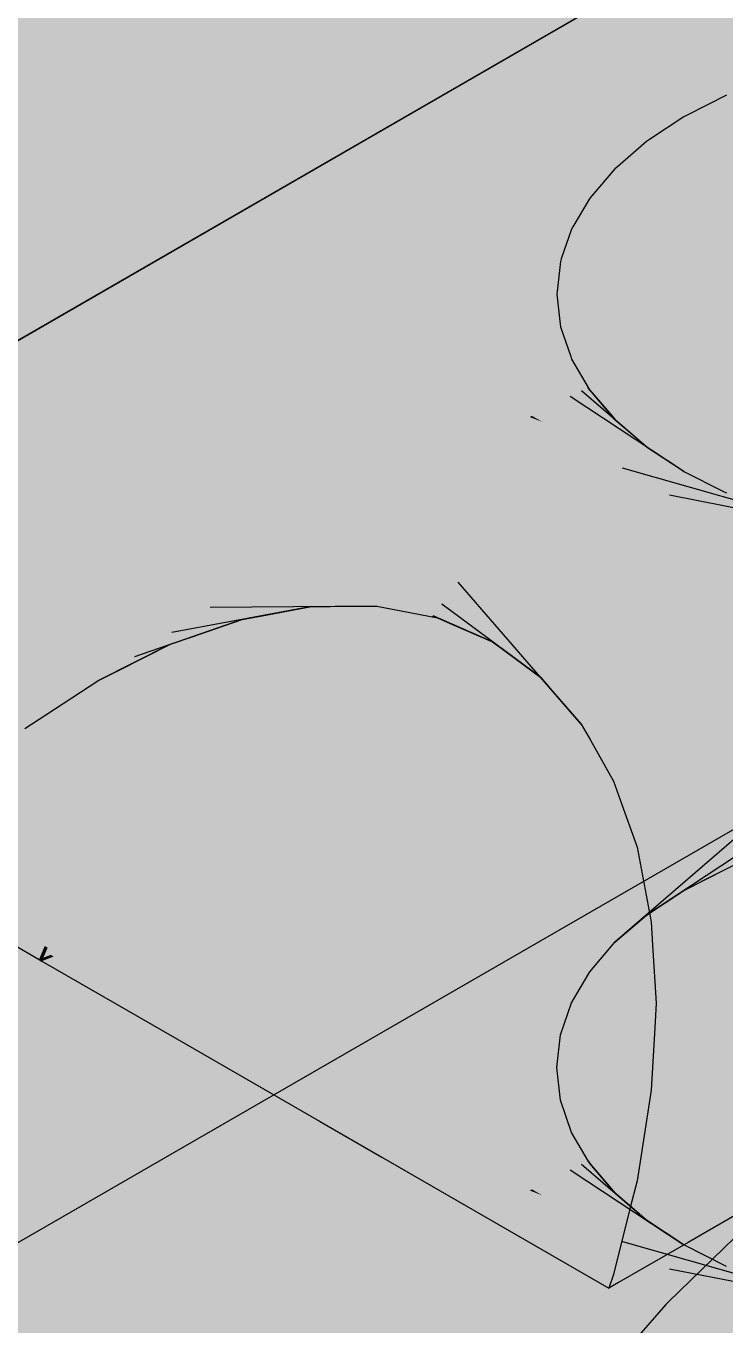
# Model space of a CAD drawing. Extents: x 0 to 297, y 0 to 210.
# Drawn here: x 220.29 to 224.72, y 155.5 to 163.73 of the extents above; entities that cross this region are included whole.
import ezdxf

# ---------------------------------------------------------------- set-up
doc = ezdxf.new("R2010")
doc.units = 0
doc.layers.add('SOMBRA', color=8, linetype='CONTINUOUS')
doc.layers.add('VISIBLE', color=7, linetype='CONTINUOUS')

msp = doc.modelspace()

# ---------------------------------------------------------------- linework, layer by layer
at = {"layer": 'SOMBRA', "color": 254}
for points in [[(233.4706, 163.665), (228.5208, 166.5227), (217.1527, 159.9593)], [(222.612, 163.5449), (221.3436, 166.1917), (221.1855, 166.0551)], [(222.612, 163.5449), (222.3733, 165.5972), (221.3436, 166.1917)], [(222.612, 163.5449), (221.1855, 166.0551), (221.1633, 166.009)], [(222.2507, 163.3071), (221.1633, 166.009), (220.7236, 165.095)], [(222.2507, 163.3071), (222.612, 163.5449), (221.1633, 166.009)], [(222.612, 163.5449), (222.9938, 163.7963), (222.3733, 165.5972)], [(221.8947, 163.0727), (220.7236, 165.095), (220.3802, 164.3813)], [(221.8947, 163.0727), (222.2507, 163.3071), (220.7236, 165.095)], [(223.4175, 164.0752), (223.6495, 162.032), (223.9189, 164.4053)], [(223.9189, 164.4053), (223.673, 162.2392), (224.4224, 164.4142)], [(223.7432, 162.4429), (224.7806, 164.2074), (224.4224, 164.4142)], [(221.5318, 162.8338), (220.3802, 164.3813), (220.0917, 163.7818)], [(221.5318, 162.8338), (221.8947, 163.0727), (220.3802, 164.3813)], [(223.8588, 162.6396), (225.0601, 164.046), (224.7806, 164.2074)], [(222.9938, 163.7963), (223.673, 161.8247), (223.4175, 164.0752)], [(224.0179, 162.8258), (225.2819, 163.918), (225.0601, 164.046)], [(224.2178, 162.9985), (225.459, 163.8157), (225.2819, 163.918)], [(224.455, 163.1547), (225.5999, 163.7344), (225.459, 163.8157)], [(221.5318, 162.8338), (220.0917, 163.7818), (219.8818, 163.3455)], [(222.612, 163.5449), (223.7432, 161.621), (222.9938, 163.7963)], [(233.4706, 163.665), (217.1527, 159.9593), (217.9142, 154.6835)], [(222.2507, 163.3071), (223.8488, 161.4415), (222.612, 163.5449)], [(221.5318, 162.8338), (219.8818, 163.3455), (221.175, 162.5989)], [(219.9342, 163.1982), (221.175, 162.5989), (220.0355, 163.2567)], [(221.8947, 163.0727), (223.8456, 161.4399), (222.2507, 163.3071)], [(222.2507, 163.3071), (223.8456, 161.4399), (223.8488, 161.4415)], [(221.1502, 162.5826), (219.9342, 163.1982), (219.7636, 163.0997)], [(219.9342, 163.1982), (221.1502, 162.5826), (221.175, 162.5989)], [(221.1502, 162.5826), (219.7636, 163.0997), (219.5959, 162.7512)], [(221.5318, 162.8338), (223.807, 161.4203), (221.8947, 163.0727)], [(221.8947, 163.0727), (223.807, 161.4203), (223.8456, 161.4399)], [(223.6263, 161.3288), (221.5318, 162.8338), (221.175, 162.5989)], [(221.5318, 162.8338), (223.7345, 161.3836), (223.807, 161.4203)], [(223.6263, 161.3288), (223.7345, 161.3836), (221.5318, 162.8338)], [(220.7374, 162.3108), (219.5959, 162.7512), (219.4606, 162.47)], [(221.1502, 162.5826), (219.5959, 162.7512), (220.7374, 162.3108)], [(221.1502, 162.5826), (220.7374, 162.3108), (223.4778, 161.2536)], [(221.1502, 162.5826), (221.5811, 162.3644), (221.175, 162.5989)], [(221.1502, 162.5826), (223.4923, 161.261), (221.5811, 162.3644)], [(221.1502, 162.5826), (223.4778, 161.2536), (223.4923, 161.261)], [(223.6263, 161.3288), (221.175, 162.5989), (221.5811, 162.3644)], [(220.7374, 162.3108), (219.4606, 162.47), (220.2427, 162.0184)], [(223.6263, 161.3288), (221.5811, 162.3644), (223.4923, 161.261)], [(220.7374, 162.3108), (220.2427, 162.0184), (220.278, 162.0084)], [(223.4778, 161.2536), (220.7374, 162.3108), (220.278, 162.0084)], [(220.4596, 161.4369), (219.5065, 161.9872), (219.2882, 162.0873)], [(220.4596, 161.4369), (219.2882, 162.0873), (220.2472, 161.5312)], [(219.7515, 161.6618), (221.4304, 161.3327), (220.2697, 162.0029)], [(223.2802, 161.1536), (220.278, 162.0084), (220.2697, 162.0029)], [(223.2802, 161.1536), (220.2697, 162.0029), (221.4304, 161.3327)], [(223.4778, 161.2536), (220.278, 162.0084), (223.2802, 161.1536)], [(219.5065, 161.9872), (220.5979, 161.336), (219.6795, 161.864)], [(219.5065, 161.9872), (220.4596, 161.4369), (220.5979, 161.336)], [(220.7845, 161.2), (219.8721, 161.7267), (219.6795, 161.864)], [(220.7845, 161.2), (219.6795, 161.864), (220.5979, 161.336)], [(220.4069, 161.0279), (219.5639, 161.5146), (219.4302, 161.7102)], [(220.4069, 161.0279), (219.4302, 161.7102), (220.2766, 161.2321)], [(219.6793, 161.6907), (220.3856, 161.342), (219.8548, 161.6525)], [(219.6793, 161.6907), (220.1791, 161.4021), (220.3856, 161.342)], [(219.8721, 161.7267), (220.9008, 161.0702), (220.0169, 161.5738)], [(219.8721, 161.7267), (220.7845, 161.2), (220.9008, 161.0702)], [(219.1286, 161.2516), (221.4304, 161.3327), (219.7515, 161.6618)], [(220.6942, 161.2521), (220.0891, 161.6015), (219.8548, 161.6525)], [(220.6942, 161.2521), (219.8548, 161.6525), (220.3856, 161.342)], [(220.0891, 161.6015), (220.8779, 161.1655), (220.2472, 161.5312)], [(220.0891, 161.6015), (220.6942, 161.2521), (220.8779, 161.1655)], [(221.0582, 160.8946), (220.1802, 161.4015), (220.0169, 161.5738)], [(221.0582, 160.8946), (220.0169, 161.5738), (220.9008, 161.0702)], [(221.1599, 161.0326), (220.4596, 161.4369), (220.2472, 161.5312)], [(221.1599, 161.0326), (220.2472, 161.5312), (220.8779, 161.1655)], [(220.5351, 160.9539), (219.6236, 161.4801), (219.2804, 161.4828)], [(220.5351, 160.9539), (219.2804, 161.4828), (220.239, 160.9129)], [(219.6236, 161.4801), (220.696, 160.9493), (219.8501, 161.4483)], [(219.6236, 161.4801), (220.5351, 160.9539), (220.696, 160.9493)], [(220.977, 160.9415), (220.1791, 161.4021), (219.8501, 161.4483)], [(220.977, 160.9415), (219.8501, 161.4483), (220.696, 160.9493)], [(220.4596, 161.4369), (221.3188, 160.9217), (220.5979, 161.336)], [(220.4596, 161.4369), (221.1599, 161.0326), (221.3188, 160.9217)], [(223.807, 161.4203), (224.0179, 161.2381), (223.8456, 161.4399)], [(223.8456, 161.4399), (223.8588, 161.4244), (223.8488, 161.4415)], [(220.1616, 161.4122), (220.2949, 161.2217), (220.2766, 161.2321)], [(220.1616, 161.4122), (220.1802, 161.4015), (220.2949, 161.2217)], [(220.1791, 161.4021), (221.1256, 160.9091), (220.3856, 161.342)], [(220.1791, 161.4021), (220.977, 160.9415), (221.1256, 160.9091)], [(220.1802, 161.4015), (221.1507, 160.7382), (220.2949, 161.2217)], [(220.1802, 161.4015), (221.0582, 160.8946), (221.1507, 160.7382)], [(223.6263, 161.3288), (224.455, 160.9093), (223.7345, 161.3836)], [(223.7345, 161.3836), (224.2178, 161.0654), (223.807, 161.4203)], [(219.1286, 161.2516), (222.1773, 160.9015), (221.4304, 161.3327)], [(221.3868, 160.8522), (220.6942, 161.2521), (220.3856, 161.342)], [(221.3868, 160.8522), (220.3856, 161.342), (221.1256, 160.9091)], [(221.5684, 160.7474), (220.7845, 161.2), (220.5979, 161.336)], [(221.5684, 160.7474), (220.5979, 161.336), (221.3188, 160.9217)], [(223.2802, 161.1536), (221.4304, 161.3327), (223.0191, 161.0214)], [(223.0191, 161.0214), (221.4304, 161.3327), (222.1773, 160.9015)], [(223.4778, 161.2536), (223.5596, 161.2221), (223.4923, 161.261)], [(224.7254, 160.7724), (223.6263, 161.3288), (223.4923, 161.261)], [(224.7254, 160.7724), (223.4923, 161.261), (223.5596, 161.2221)], [(222.1936, 160.6034), (219.1286, 161.2516), (218.7566, 161.0067)], [(222.1936, 160.6034), (222.1773, 160.9015), (219.1286, 161.2516)], [(220.4254, 161.0172), (220.4069, 161.0279), (220.2766, 161.2321)], [(220.4254, 161.0172), (220.2766, 161.2321), (220.2949, 161.2217)], [(221.2762, 160.526), (220.4254, 161.0172), (220.2949, 161.2217)], [(221.2762, 160.526), (220.2949, 161.2217), (221.1507, 160.7382)], [(220.6942, 161.2521), (221.5207, 160.7928), (220.8779, 161.1655)], [(220.6942, 161.2521), (221.3868, 160.8522), (221.5207, 160.7928)], [(220.7845, 161.2), (221.7005, 160.6145), (220.9008, 161.0702)], [(220.7845, 161.2), (221.5684, 160.7474), (221.7005, 160.6145)], [(223.4778, 161.2536), (223.2802, 161.1536), (224.0655, 160.93)], [(223.4778, 161.2536), (224.0655, 160.93), (223.5596, 161.2221)], [(225.0245, 160.657), (223.5596, 161.2221), (224.0655, 160.93)], [(221.7573, 160.6877), (221.1599, 161.0326), (220.8779, 161.1655)], [(221.7573, 160.6877), (220.8779, 161.1655), (221.5207, 160.7928)], [(223.2802, 161.1536), (223.0191, 161.0214), (224.3637, 160.7579)], [(223.2802, 161.1536), (224.3637, 160.7579), (224.0655, 160.93)], [(221.9125, 160.4013), (221.0582, 160.8946), (220.9008, 161.0702)], [(221.9125, 160.4013), (220.9008, 161.0702), (221.7005, 160.6145)], [(221.1599, 161.0326), (221.8743, 160.6023), (221.3188, 160.9217)], [(221.1599, 161.0326), (221.7573, 160.6877), (221.8743, 160.6023)], [(223.0191, 161.0214), (222.1773, 160.9015), (222.6705, 160.8449)], [(223.0191, 161.0214), (222.6705, 160.8449), (224.596, 160.6237)], [(223.0191, 161.0214), (224.596, 160.6237), (224.3637, 160.7579)], [(222.1936, 160.6034), (218.7566, 161.0067), (218.7212, 160.9333)], [(222.1936, 160.6034), (218.7212, 160.9333), (219.0891, 160.7209)], [(222.0956, 160.0529), (220.5351, 160.9539), (220.239, 160.9129)], [(220.5351, 160.9539), (222.2141, 160.0538), (220.696, 160.9493)], [(220.5351, 160.9539), (222.0956, 160.0529), (222.2141, 160.0538)], [(222.5104, 160.0562), (220.977, 160.9415), (220.696, 160.9493)], [(222.5104, 160.0562), (220.696, 160.9493), (222.2141, 160.0538)], [(220.977, 160.9415), (222.6203, 160.0348), (221.1256, 160.9091)], [(220.977, 160.9415), (222.5104, 160.0562), (222.6203, 160.0348)], [(221.6577, 159.9717), (220.0684, 160.8893), (219.7625, 160.8003)], [(220.0684, 160.8893), (221.7828, 159.9949), (220.239, 160.9129)], [(220.0684, 160.8893), (221.6577, 159.9717), (221.7828, 159.9949)], [(222.0956, 160.0529), (220.239, 160.9129), (221.7828, 159.9949)], [(221.0582, 160.8946), (222.0166, 160.249), (221.1507, 160.7382)], [(221.0582, 160.8946), (221.9125, 160.4013), (222.0166, 160.249)], [(222.8949, 159.9815), (221.3868, 160.8522), (221.1256, 160.9091)], [(222.8949, 159.9815), (221.1256, 160.9091), (222.6203, 160.0348)], [(222.0822, 160.4507), (221.5684, 160.7474), (221.3188, 160.9217)], [(222.0822, 160.4507), (221.3188, 160.9217), (221.8743, 160.6023)], [(221.3868, 160.8522), (222.9943, 159.9382), (221.5207, 160.7928)], [(221.3868, 160.8522), (222.8949, 159.9815), (222.9943, 159.9382)], [(222.6705, 160.8449), (222.1773, 160.9015), (222.46, 160.7383)], [(222.1936, 160.6034), (222.46, 160.7383), (222.1773, 160.9015)], [(225.3471, 160.5651), (224.0655, 160.93), (224.3637, 160.7579)], [(219.5851, 160.7487), (221.3337, 159.859), (219.7625, 160.8003)], [(221.6577, 159.9717), (219.7625, 160.8003), (221.3337, 159.859)], [(223.2426, 159.8301), (221.7573, 160.6877), (221.5207, 160.7928)], [(223.2426, 159.8301), (221.5207, 160.7928), (222.9943, 159.9382)], [(222.6705, 160.8449), (222.46, 160.7383), (222.7287, 160.5832)], [(222.6705, 160.8449), (224.8022, 160.5047), (224.596, 160.6237)], [(222.6705, 160.8449), (222.7287, 160.5832), (224.8022, 160.5047)], [(221.5142, 160.2594), (222.1936, 160.6034), (219.0891, 160.7209)], [(221.5142, 160.2594), (219.0891, 160.7209), (219.9884, 160.2017)], [(221.2041, 159.814), (219.5851, 160.7487), (219.2746, 160.6135)], [(219.5851, 160.7487), (221.2041, 159.814), (221.3337, 159.859)], [(222.1865, 160.0004), (221.2762, 160.526), (221.1507, 160.7382)], [(222.1865, 160.0004), (221.1507, 160.7382), (222.0166, 160.249)], [(221.5684, 160.7474), (222.1806, 160.341), (221.7005, 160.6145)], [(221.5684, 160.7474), (222.0822, 160.4507), (222.1806, 160.341)], [(221.7573, 160.6877), (223.3298, 159.7657), (221.8743, 160.6023)], [(221.7573, 160.6877), (223.2426, 159.8301), (223.3298, 159.7657)], [(222.1936, 160.6034), (222.7287, 160.5832), (222.46, 160.7383)], [(225.6877, 160.4984), (224.3637, 160.7579), (224.596, 160.6237)], [(219.0934, 160.5347), (220.8745, 159.6486), (219.2746, 160.6135)], [(221.2041, 159.814), (219.2746, 160.6135), (220.8745, 159.6486)], [(221.5142, 160.2594), (222.7287, 160.5832), (222.1936, 160.6034)], [(222.3559, 160.1453), (221.9125, 160.4013), (221.7005, 160.6145)], [(222.3559, 160.1453), (221.7005, 160.6145), (222.1806, 160.341)], [(226.0405, 160.4578), (224.596, 160.6237), (224.8022, 160.5047)], [(220.7426, 159.5825), (219.0934, 160.5347), (218.7836, 160.3558)], [(219.0934, 160.5347), (220.7426, 159.5825), (220.8745, 159.6486)], [(221.5142, 160.2594), (223.1803, 160.3224), (222.7287, 160.5832)], [(223.5476, 159.6047), (222.0822, 160.4507), (221.8743, 160.6023)], [(223.5476, 159.6047), (221.8743, 160.6023), (223.3298, 159.7657)], [(222.7287, 160.5832), (224.9987, 160.3913), (224.8022, 160.5047)], [(222.7287, 160.5832), (223.1803, 160.3224), (224.9987, 160.3913)], [(222.0822, 160.4507), (223.621, 159.5202), (222.1806, 160.341)], [(222.0822, 160.4507), (223.5476, 159.6047), (223.621, 159.5202)], [(221.9125, 160.4013), (222.4341, 160.0131), (222.0166, 160.249)], [(221.9125, 160.4013), (222.3559, 160.1453), (222.4341, 160.0131)], [(223.1803, 160.3224), (225.1944, 160.2782), (224.9987, 160.3913)], [(218.6017, 160.2508), (220.413, 159.3672), (218.7836, 160.3558)], [(220.7426, 159.5825), (218.7836, 160.3558), (220.413, 159.3672)], [(223.5783, 160.0926), (223.1803, 160.3224), (221.5142, 160.2594)], [(223.8045, 159.309), (222.3559, 160.1453), (222.1806, 160.341)], [(223.8045, 159.309), (222.1806, 160.341), (223.621, 159.5202)], [(223.1803, 160.3224), (223.5783, 160.0926), (225.1944, 160.2782)], [(223.5783, 160.0926), (225.3956, 160.1621), (225.1944, 160.2782)], [(220.4827, 159.7371), (219.9884, 160.2017), (218.3457, 160.1395)], [(218.6017, 160.2508), (220.2812, 159.2811), (220.413, 159.3672)], [(221.5142, 160.2594), (219.9884, 160.2017), (220.648, 159.8208)], [(220.4827, 159.7371), (220.648, 159.8208), (219.9884, 160.2017)], [(223.5783, 160.0926), (221.5142, 160.2594), (220.648, 159.8208)], [(222.5739, 159.7767), (222.1865, 160.0004), (222.0166, 160.249)], [(222.5739, 159.7767), (222.0166, 160.249), (222.4341, 160.0131)], [(220.4827, 159.7371), (218.3457, 160.1395), (219.2815, 159.5992)], [(222.3559, 160.1453), (223.8629, 159.2059), (222.4341, 160.0131)], [(222.3559, 160.1453), (223.8045, 159.309), (223.8629, 159.2059)], [(223.5783, 160.0926), (223.949, 159.8786), (225.3956, 160.1621)], [(223.949, 159.8786), (225.6072, 160.0399), (225.3956, 160.1621)], [(223.5783, 160.0926), (220.648, 159.8208), (220.7416, 159.7668)], [(223.949, 159.8786), (223.5783, 160.0926), (220.7416, 159.7668)], [(223.949, 159.8786), (224.3096, 159.6704), (225.6072, 160.0399)], [(224.3096, 159.6704), (225.8161, 159.9193), (225.6072, 160.0399)], [(224.009, 158.9482), (222.5739, 159.7767), (222.4341, 160.0131)], [(224.009, 158.9482), (222.4341, 160.0131), (223.8629, 159.2059)], [(223.949, 159.8786), (220.7416, 159.7668), (221.4099, 159.381)], [(224.3096, 159.6704), (223.949, 159.8786), (221.4099, 159.381)], [(224.3096, 159.6704), (224.6546, 159.4712), (225.8161, 159.9193)], [(224.6546, 159.4712), (225.8346, 159.9086), (225.8161, 159.9193)], [(224.6546, 159.4712), (224.6731, 159.4605), (225.8346, 159.9086)], [(224.6731, 159.4605), (226.0837, 159.7648), (225.8346, 159.9086)], [(220.4827, 159.7371), (220.7416, 159.7668), (220.648, 159.8208)], [(220.4827, 159.7371), (219.2815, 159.5992), (219.7154, 159.3487)], [(221.4099, 159.381), (220.4827, 159.7371), (219.7154, 159.3487)], [(221.4099, 159.381), (220.7416, 159.7668), (220.4827, 159.7371)], [(224.6731, 159.4605), (225.0514, 159.2421), (226.0837, 159.7648)], [(224.3096, 159.6704), (221.4099, 159.381), (222.0318, 159.0219)], [(224.6546, 159.4712), (224.3096, 159.6704), (222.0318, 159.0219)], [(224.6546, 159.4712), (222.0318, 159.0219), (222.6158, 158.6847)], [(224.6731, 159.4605), (224.6546, 159.4712), (222.6158, 158.6847)], [(224.6731, 159.4605), (222.6158, 158.6847), (222.6344, 158.674)], [(225.0514, 159.2421), (224.6731, 159.4605), (222.6344, 158.674)], [(221.4099, 159.381), (219.7154, 159.3487), (220.103, 159.1249)], [(222.0318, 159.0219), (221.4099, 159.381), (220.103, 159.1249)], [(225.0514, 159.2421), (222.6344, 158.674), (223.2394, 158.3247)], [(226.3491, 158.4929), (225.0514, 159.2421), (223.2394, 158.3247)], [(220.8595, 158.6881), (220.103, 159.1249), (219.3631, 158.9799)], [(222.0318, 159.0219), (220.103, 159.1249), (220.8595, 158.6881)], [(220.8595, 158.6881), (219.3631, 158.9799), (220.1957, 158.4992)], [(222.6158, 158.6847), (222.0318, 159.0219), (220.8595, 158.6881)], [(221.5665, 158.2799), (220.8595, 158.6881), (220.1957, 158.4992)], [(222.6158, 158.6847), (220.8595, 158.6881), (221.5665, 158.2799)], [(222.6344, 158.674), (222.6158, 158.6847), (221.5665, 158.2799)], [(222.6344, 158.674), (221.5665, 158.2799), (221.585, 158.2692)], [(223.2394, 158.3247), (222.6344, 158.674), (221.585, 158.2692)], [(220.9724, 158.0507), (220.1957, 158.4992), (219.8128, 158.3901)], [(221.5665, 158.2799), (220.1957, 158.4992), (220.9724, 158.0507)], [(226.3491, 158.4929), (223.2394, 158.3247), (224.5371, 157.5755)], [(226.3491, 158.4929), (224.5371, 157.5755), (225.8515, 156.8166)], [(220.6296, 157.9185), (219.8128, 158.3901), (219.6064, 158.3314)], [(220.9724, 158.0507), (219.8128, 158.3901), (220.6296, 157.9185)], [(220.4449, 157.8472), (219.6064, 158.3314), (219.5235, 158.3078)], [(220.4449, 157.8472), (219.5235, 158.3078), (220.3707, 157.8186)], [(220.6296, 157.9185), (219.6064, 158.3314), (220.4449, 157.8472)], [(223.2394, 158.3247), (221.585, 158.2692), (222.3068, 157.8525)], [(224.0809, 157.3445), (223.2394, 158.3247), (222.3068, 157.8525)], [(224.0809, 157.3445), (224.5371, 157.5755), (223.2394, 158.3247)], [(221.585, 158.2692), (221.5665, 158.2799), (220.9724, 158.0507)], [(221.585, 158.2692), (220.9724, 158.0507), (220.9909, 158.0401)], [(222.3068, 157.8525), (221.585, 158.2692), (220.9909, 158.0401)], [(220.9909, 158.0401), (220.9724, 158.0507), (220.6296, 157.9185)], [(220.9909, 158.0401), (220.6296, 157.9185), (220.6482, 157.9078)], [(221.7788, 157.5852), (220.9909, 158.0401), (220.6482, 157.9078)], [(222.3068, 157.8525), (220.9909, 158.0401), (221.7788, 157.5852)], [(220.6482, 157.9078), (220.6296, 157.9185), (220.4449, 157.8472)], [(220.6482, 157.9078), (220.4449, 157.8472), (220.4634, 157.8365)], [(221.4742, 157.4309), (220.6482, 157.9078), (220.4634, 157.8365)], [(221.7788, 157.5852), (220.6482, 157.9078), (221.4742, 157.4309)], [(220.4634, 157.8365), (220.4449, 157.8472), (220.3707, 157.8186)], [(220.4634, 157.8365), (220.3707, 157.8186), (220.3892, 157.8079)], [(221.31, 157.3478), (220.4634, 157.8365), (220.3892, 157.8079)], [(221.31, 157.3478), (220.3892, 157.8079), (221.244, 157.3144)], [(221.4742, 157.4309), (220.4634, 157.8365), (221.31, 157.3478)], [(223.4821, 157.174), (222.3068, 157.8525), (221.7788, 157.5852)], [(224.0809, 157.3445), (222.3068, 157.8525), (223.4821, 157.174)], [(222.8183, 156.985), (221.7788, 157.5852), (221.4742, 157.4309)], [(223.4821, 157.174), (221.7788, 157.5852), (222.8183, 156.985)], [(224.5371, 157.5755), (223.6045, 157.1033), (224.9763, 156.3113)], [(224.5371, 157.5755), (224.9763, 156.3113), (225.8515, 156.8166)], [(222.4354, 156.876), (221.4742, 157.4309), (221.31, 157.3478)], [(222.8183, 156.985), (221.4742, 157.4309), (222.4354, 156.876)], [(222.2289, 156.8172), (221.31, 157.3478), (221.244, 157.3144)], [(222.2289, 156.8172), (221.244, 157.3144), (222.1461, 156.7936)], [(222.4354, 156.876), (221.31, 157.3478), (222.2289, 156.8172)], [(224.0809, 157.3445), (223.4821, 157.174), (223.6045, 157.1033)], [(223.6045, 157.1033), (223.4821, 157.174), (222.8183, 156.985)], [(223.6045, 157.1033), (222.8183, 156.985), (223.0765, 156.8359)], [(223.6045, 157.1033), (223.0765, 156.8359), (224.4807, 156.0252)], [(223.6045, 157.1033), (224.4807, 156.0252), (224.9763, 156.3113)], [(223.0765, 156.8359), (222.8183, 156.985), (222.4354, 156.876)], [(222.7719, 156.6817), (222.4354, 156.876), (222.2289, 156.8172)], [(223.0765, 156.8359), (222.4354, 156.876), (222.7719, 156.6817)], [(223.0765, 156.8359), (222.7719, 156.6817), (224.1948, 155.8601)], [(223.0765, 156.8359), (224.1948, 155.8601), (224.4807, 156.0252)], [(222.6077, 156.5986), (222.2289, 156.8172), (222.1461, 156.7936)], [(222.6077, 156.5986), (222.1461, 156.7936), (222.5417, 156.5652)], [(222.7719, 156.6817), (222.2289, 156.8172), (222.6077, 156.5986)], [(222.7719, 156.6817), (222.6077, 156.5986), (224.0407, 155.7712)], [(222.7719, 156.6817), (224.0407, 155.7712), (224.1948, 155.8601)], [(222.6077, 156.5986), (222.5417, 156.5652), (223.9789, 155.7354)], [(222.6077, 156.5986), (223.9789, 155.7354), (224.0407, 155.7712)], [(225.4844, 155.6491), (224.7773, 156.0573), (224.355, 155.648)], [(225.0465, 155.2246), (224.3394, 155.6328), (223.9394, 155.1742)], [(224.3394, 155.6328), (225.0465, 155.2246), (224.355, 155.648)], [(225.4844, 155.6491), (224.355, 155.648), (225.0465, 155.2246)]]:
    msp.add_solid(points, dxfattribs=at)
at = {"layer": 'SOMBRA', "color": 253}
for points in [[(228.5208, 166.5227), (228.5208, 164.6619), (224.2716, 161.887)], [(228.5208, 166.5227), (224.2716, 161.887), (227.1066, 165.7062)], [(227.1066, 165.7062), (224.2716, 161.887), (212.9645, 154.5031)], [(227.1066, 165.7062), (212.9645, 154.5031), (212.9645, 157.5412)], [(228.5208, 164.6619), (224.1948, 155.8601), (224.0407, 155.7712)], [(228.5208, 164.6619), (224.0407, 155.7712), (227.6506, 164.0936)], [(228.5208, 164.6619), (228.5208, 164.0537), (224.1948, 155.8601)], [(224.0407, 155.7712), (226.6094, 163.4137), (227.6506, 164.0936)], [(228.5208, 164.0537), (224.4807, 156.0252), (224.1948, 155.8601)], [(228.5208, 164.0537), (228.5208, 162.4489), (224.4807, 156.0252)], [(224.0407, 155.7712), (223.9789, 155.7354), (226.6094, 163.4137)], [(225.7806, 162.8724), (226.6094, 163.4137), (224.009, 155.8236)], [(225.0998, 162.4279), (225.7806, 162.8724), (224.1577, 156.4151)], [(224.5262, 162.0532), (225.0998, 162.4279), (224.2479, 156.9909)], [(228.5208, 162.4489), (224.9763, 156.3113), (224.4807, 156.0252)], [(224.0413, 161.5768), (224.5262, 162.0532), (224.2782, 157.5412)], [(224.0413, 161.5768), (224.2716, 161.887), (224.5262, 162.0532)], [(224.2716, 161.887), (224.0413, 161.5768), (224.0323, 161.7308)], [(224.0413, 161.5768), (223.5992, 161.4479), (224.0323, 161.7308)], [(219.5639, 161.5146), (220.4901, 160.8239), (219.6652, 161.2861)], [(219.5639, 161.5146), (220.4069, 161.0279), (220.4901, 160.8239)], [(224.0413, 161.5768), (223.6702, 161.0769), (223.5992, 161.4479)], [(223.6702, 161.0769), (224.0413, 161.5768), (224.2479, 158.0566)], [(223.6702, 161.0769), (223.2132, 161.1958), (223.5992, 161.4479)], [(220.5851, 160.591), (219.763, 161.0656), (219.6652, 161.2861)], [(220.5851, 160.591), (219.6652, 161.2861), (220.4901, 160.8239)], [(223.3893, 160.6985), (222.8642, 160.9679), (223.2132, 161.1958)], [(223.6702, 161.0769), (223.3893, 160.6985), (223.2132, 161.1958)], [(224.2024, 161.0787), (224.0179, 156.3391), (224.0179, 161.2381)], [(219.763, 161.0656), (220.6355, 160.3665), (219.8243, 160.8175)], [(219.763, 161.0656), (220.5851, 160.591), (220.6355, 160.3665)], [(220.4069, 161.0279), (220.5085, 160.8136), (220.4901, 160.8239)], [(220.4069, 161.0279), (220.4254, 161.0172), (220.5085, 160.8136)], [(220.4254, 161.0172), (221.3433, 160.3458), (220.5085, 160.8136)], [(220.4254, 161.0172), (221.2762, 160.526), (221.3433, 160.3458)], [(223.3893, 160.6985), (223.6702, 161.0769), (224.1577, 158.5283)], [(224.0179, 156.3391), (224.2024, 161.0787), (224.2178, 161.0654)], [(224.0179, 156.3391), (224.2178, 161.0654), (224.2178, 156.1665)], [(224.4367, 160.9213), (224.2178, 156.1665), (224.2178, 161.0654)], [(223.1782, 160.414), (222.5444, 160.7591), (222.8642, 160.9679)], [(223.3893, 160.6985), (223.1782, 160.414), (222.8642, 160.9679)], [(224.2178, 156.1665), (224.4367, 160.9213), (224.455, 160.9093)], [(224.2178, 156.1665), (224.455, 160.9093), (224.455, 156.0103)], [(224.7046, 160.7829), (224.455, 156.0103), (224.455, 160.9093)], [(220.6933, 160.1089), (219.8839, 160.5762), (219.8243, 160.8175)], [(220.6933, 160.1089), (219.8243, 160.8175), (220.6355, 160.3665)], [(220.6036, 160.5803), (220.5851, 160.591), (220.4901, 160.8239)], [(220.6036, 160.5803), (220.4901, 160.8239), (220.5085, 160.8136)], [(221.4346, 160.1005), (220.6036, 160.5803), (220.5085, 160.8136)], [(221.4346, 160.1005), (220.5085, 160.8136), (221.3433, 160.3458)], [(224.455, 156.0103), (224.7046, 160.7829), (224.7254, 160.7724)], [(224.455, 156.0103), (224.7254, 160.7724), (224.7254, 155.8734)], [(223.0243, 160.2068), (222.248, 160.5655), (222.5444, 160.7591)], [(223.1782, 160.414), (223.0243, 160.2068), (222.5444, 160.7591)], [(223.1782, 160.414), (223.3893, 160.6985), (224.009, 158.9482)], [(219.8839, 160.5762), (220.7101, 159.8676), (219.9044, 160.3125)], [(219.8839, 160.5762), (220.6933, 160.1089), (220.7101, 159.8676)], [(220.5851, 160.591), (220.6539, 160.3562), (220.6355, 160.3665)], [(220.5851, 160.591), (220.6036, 160.5803), (220.6539, 160.3562)], [(220.6036, 160.5803), (221.4753, 159.8995), (220.6539, 160.3562)], [(220.6036, 160.5803), (221.4346, 160.1005), (221.4753, 159.8995)], [(221.2762, 160.526), (222.2615, 159.8312), (221.3433, 160.3458)], [(221.2762, 160.526), (222.1865, 160.0004), (222.2615, 159.8312)], [(222.9212, 160.0678), (221.9701, 160.3841), (222.248, 160.5655)], [(223.0243, 160.2068), (222.9212, 160.0678), (222.248, 160.5655)], [(220.7118, 160.0982), (220.6933, 160.1089), (220.6355, 160.3665)], [(220.7118, 160.0982), (220.6355, 160.3665), (220.6539, 160.3562)], [(221.5307, 159.6254), (220.7118, 160.0982), (220.6539, 160.3562)], [(221.5307, 159.6254), (220.6539, 160.3562), (221.4753, 159.8995)], [(222.8663, 159.9939), (221.7069, 160.2122), (221.9701, 160.3841)], [(222.9212, 160.0678), (222.8663, 159.9939), (221.9701, 160.3841)], [(223.0243, 160.2068), (223.1782, 160.414), (223.8045, 159.309)], [(220.7295, 159.5901), (219.9244, 160.0549), (219.9044, 160.3125)], [(220.7295, 159.5901), (219.9044, 160.3125), (220.7101, 159.8676)], [(222.3856, 159.5514), (221.4346, 160.1005), (221.3433, 160.3458)], [(222.3856, 159.5514), (221.3433, 160.3458), (222.2615, 159.8312)], [(221.4552, 160.0478), (221.7069, 160.2122), (222.5104, 160.0562)], [(222.8663, 159.9939), (222.8619, 159.9879), (221.7069, 160.2122)], [(222.9212, 160.0678), (223.0243, 160.2068), (223.5476, 159.6047)], [(219.9244, 160.0549), (220.7127, 159.3357), (219.9039, 159.7795)], [(219.9244, 160.0549), (220.7295, 159.5901), (220.7127, 159.3357)], [(220.6933, 160.1089), (220.7286, 159.8574), (220.7101, 159.8676)], [(220.6933, 160.1089), (220.7118, 160.0982), (220.7286, 159.8574)], [(220.7118, 160.0982), (221.5444, 159.407), (220.7286, 159.8574)], [(220.7118, 160.0982), (221.5307, 159.6254), (221.5444, 159.407)], [(221.2122, 159.8891), (221.4552, 160.0478), (222.0956, 160.0529)], [(221.4346, 160.1005), (222.4309, 159.3681), (221.4753, 159.8995)], [(221.4346, 160.1005), (222.3856, 159.5514), (222.4309, 159.3681)], [(222.8663, 159.9939), (222.9212, 160.0678), (223.2426, 159.8301)], [(220.9754, 159.7345), (221.2122, 159.8891), (221.6577, 159.9717)], [(222.1865, 160.0004), (222.6306, 159.6244), (222.2615, 159.8312)], [(222.1865, 160.0004), (222.5739, 159.7767), (222.6306, 159.6244)], [(222.8619, 159.9879), (222.8663, 159.9939), (222.8949, 159.9815)], [(220.7481, 159.5794), (220.7295, 159.5901), (220.7101, 159.8676)], [(220.7481, 159.5794), (220.7101, 159.8676), (220.7286, 159.8574)], [(222.5065, 159.0621), (221.5307, 159.6254), (221.4753, 159.8995)], [(222.5065, 159.0621), (221.4753, 159.8995), (222.4309, 159.3681)], [(221.563, 159.1089), (220.7481, 159.5794), (220.7286, 159.8574)], [(221.563, 159.1089), (220.7286, 159.8574), (221.5444, 159.407)], [(220.7426, 159.5825), (220.9754, 159.7345), (221.2041, 159.814)], [(222.7323, 159.3513), (222.3856, 159.5514), (222.2615, 159.8312)], [(222.7323, 159.3513), (222.2615, 159.8312), (222.6306, 159.6244)], [(220.6933, 159.0432), (219.8839, 159.5105), (219.9039, 159.7795)], [(220.6933, 159.0432), (219.9039, 159.7795), (220.7127, 159.3357)], [(222.5739, 159.7767), (224.0515, 158.8282), (222.6306, 159.6244)], [(222.5739, 159.7767), (224.009, 158.9482), (224.0515, 158.8282)], [(221.5307, 159.6254), (222.5216, 158.8674), (221.5444, 159.407)], [(221.5307, 159.6254), (222.5065, 159.0621), (222.5216, 158.8674)], [(224.1577, 158.5283), (222.7323, 159.3513), (222.6306, 159.6244)], [(224.1577, 158.5283), (222.6306, 159.6244), (224.0515, 158.8282)], [(220.7295, 159.5901), (220.7312, 159.3255), (220.7127, 159.3357)], [(220.7295, 159.5901), (220.7481, 159.5794), (220.7312, 159.3255)], [(220.7481, 159.5794), (221.5493, 158.8766), (220.7312, 159.3255)], [(220.7481, 159.5794), (221.563, 159.1089), (221.5493, 158.8766)], [(222.3856, 159.5514), (222.7667, 159.1814), (222.4309, 159.3681)], [(222.3856, 159.5514), (222.7323, 159.3513), (222.7667, 159.1814)], [(222.547, 158.5407), (221.563, 159.1089), (221.5444, 159.407)], [(222.547, 158.5407), (221.5444, 159.407), (222.5216, 158.8674)], [(220.7118, 159.0325), (220.6933, 159.0432), (220.7127, 159.3357)], [(220.7118, 159.0325), (220.7127, 159.3357), (220.7312, 159.3255)], [(221.5307, 158.5597), (220.7118, 159.0325), (220.7312, 159.3255)], [(221.5307, 158.5597), (220.7312, 159.3255), (221.5493, 158.8766)], [(222.8284, 158.8762), (222.5065, 159.0621), (222.4309, 159.3681)], [(222.8284, 158.8762), (222.4309, 159.3681), (222.7667, 159.1814)], [(222.7323, 159.3513), (224.1835, 158.3936), (222.7667, 159.1814)], [(222.7323, 159.3513), (224.1577, 158.5283), (224.1835, 158.3936)], [(224.2479, 158.0566), (222.8284, 158.8762), (222.7667, 159.1814)], [(224.2479, 158.0566), (222.7667, 159.1814), (224.1835, 158.3936)], [(221.563, 159.1089), (222.5319, 158.3375), (221.5493, 158.8766)], [(221.563, 159.1089), (222.547, 158.5407), (222.5319, 158.3375)], [(222.5065, 159.0621), (222.8399, 158.6916), (222.5216, 158.8674)], [(222.5065, 159.0621), (222.8284, 158.8762), (222.8399, 158.6916)], [(222.5065, 157.9963), (221.5307, 158.5597), (221.5493, 158.8766)], [(222.5065, 157.9963), (221.5493, 158.8766), (222.5319, 158.3375)], [(222.8284, 158.8762), (224.2566, 157.9094), (222.8399, 158.6916)], [(222.8284, 158.8762), (224.2479, 158.0566), (224.2566, 157.9094)], [(222.8607, 158.3596), (222.547, 158.5407), (222.5216, 158.8674)], [(222.8607, 158.3596), (222.5216, 158.8674), (222.8399, 158.6916)], [(224.2782, 157.5412), (222.8607, 158.3596), (222.8399, 158.6916)], [(224.2782, 157.5412), (222.8399, 158.6916), (224.2566, 157.9094)], [(222.547, 158.5407), (222.8491, 158.1634), (222.5319, 158.3375)], [(222.547, 158.5407), (222.8607, 158.3596), (222.8491, 158.1634)], [(222.8284, 157.8105), (222.5065, 157.9963), (222.5319, 158.3375)], [(222.8284, 157.8105), (222.5319, 158.3375), (222.8491, 158.1634)], [(222.8607, 158.3596), (224.2695, 157.384), (222.8491, 158.1634)], [(222.8607, 158.3596), (224.2782, 157.5412), (224.2695, 157.384)], [(224.2479, 156.9909), (222.8284, 157.8105), (222.8491, 158.1634)], [(224.2479, 156.9909), (222.8491, 158.1634), (224.2695, 157.384)]]:
    msp.add_solid(points, dxfattribs=at)
at = {"layer": 'SOMBRA', "color": 252}
for points in [[(223.0135, 162.7356), (221.0156, 164.639), (222.6878, 165.6045)], [(224.4239, 163.9543), (223.0135, 162.7356), (222.6878, 165.6045)], [(224.5661, 159.9324), (224.4239, 163.9543), (225.5809, 164.9541)], [(224.5661, 159.9324), (225.5809, 164.9541), (226.1775, 164.6096)], [(221.9793, 161.842), (219.5768, 163.8084), (221.0156, 164.639)], [(223.0135, 162.7356), (221.9793, 161.842), (221.0156, 164.639)], [(225.5147, 160.5569), (224.5661, 159.9324), (226.1775, 164.6096)], [(224.4239, 163.9543), (223.3927, 159.3951), (223.0135, 162.7356)], [(224.4239, 163.9543), (223.5831, 159.2852), (223.3927, 159.3951)], [(224.4239, 163.9543), (223.9189, 159.5063), (223.5831, 159.2852)], [(224.5661, 159.9324), (223.9189, 159.5063), (224.4239, 163.9543)], [(221.1528, 161.1279), (218.4515, 163.1587), (219.5768, 163.8084)], [(221.9793, 161.842), (221.1528, 161.1279), (219.5768, 163.8084)], [(233.4706, 163.665), (217.9142, 151.6453), (231.0353, 160.2138)], [(233.4706, 163.665), (217.9142, 154.6835), (217.9142, 151.6453)], [(224.4758, 163.1652), (224.7254, 158.3926), (224.7254, 163.2916)], [(221.1528, 161.1279), (218.3223, 163.0073), (218.4515, 163.1587)], [(224.236, 163.0105), (224.455, 158.2557), (224.455, 163.1547)], [(224.7254, 158.3926), (224.4758, 163.1652), (224.455, 163.1547)], [(224.7254, 158.3926), (224.455, 163.1547), (224.455, 158.2557)], [(221.1528, 161.1279), (219.4763, 161.6563), (218.3223, 163.0073)], [(224.0333, 162.8391), (224.2178, 158.0995), (224.2178, 162.9985)], [(224.455, 158.2557), (224.236, 163.0105), (224.2178, 162.9985)], [(224.455, 158.2557), (224.2178, 162.9985), (224.2178, 158.0995)], [(223.8711, 162.6539), (224.0179, 157.9268), (224.0179, 162.8258)], [(224.2178, 158.0995), (224.0333, 162.8391), (224.0179, 162.8258)], [(224.2178, 158.0995), (224.0179, 162.8258), (224.0179, 157.9268)], [(223.0135, 162.7356), (222.6806, 159.8062), (221.9793, 161.842)], [(223.0135, 162.7356), (223.3927, 159.3951), (222.6806, 159.8062)], [(223.7521, 162.458), (223.8588, 157.7406), (223.8588, 162.6396)], [(224.0179, 157.9268), (223.8711, 162.6539), (223.8588, 162.6396)], [(224.0179, 157.9268), (223.8588, 162.6396), (223.8588, 157.7406)], [(220.4479, 160.5188), (217.4638, 162.0023), (217.9305, 162.5487)], [(220.4479, 160.5188), (217.9305, 162.5487), (219.4763, 161.6563)], [(223.6784, 162.2549), (223.7432, 157.5439), (223.7432, 162.4429)], [(223.8588, 157.7406), (223.7521, 162.458), (223.7432, 162.4429)], [(223.8588, 157.7406), (223.7432, 162.4429), (223.7432, 157.5439)], [(223.7432, 157.5439), (223.6784, 162.2549), (223.673, 162.2392)], [(223.6513, 162.0479), (223.673, 157.3402), (223.673, 162.2392)], [(223.7432, 157.5439), (223.673, 162.2392), (223.673, 157.3402)], [(220.4479, 160.5188), (219.8143, 159.9713), (217.4638, 162.0023)], [(223.673, 157.3402), (223.6513, 162.0479), (223.6495, 162.032)], [(223.673, 157.3402), (223.6495, 162.032), (223.6495, 157.133)], [(223.6712, 161.8407), (223.6495, 157.133), (223.6495, 162.032)], [(221.9793, 161.842), (221.544, 160.4625), (221.1528, 161.1279)], [(221.9793, 161.842), (222.6806, 159.8062), (221.544, 160.4625)], [(223.6495, 157.133), (223.6712, 161.8407), (223.673, 161.8247)], [(223.6495, 157.133), (223.673, 161.8247), (223.673, 156.9258)], [(223.7378, 161.6367), (223.673, 156.9258), (223.673, 161.8247)], [(227.2276, 161.6846), (224.467, 158.7749), (225.5147, 160.5569)], [(227.2276, 161.6846), (224.6514, 158.6684), (224.467, 158.7749)], [(224.7861, 158.5906), (224.6514, 158.6684), (227.2276, 161.6846)], [(221.1528, 161.1279), (220.8479, 160.8644), (219.4763, 161.6563)], [(220.4479, 160.5188), (219.4763, 161.6563), (220.8479, 160.8644)], [(223.673, 156.9258), (223.7378, 161.6367), (223.7432, 161.621)], [(223.673, 156.9258), (223.7432, 161.621), (223.7432, 156.7221)], [(223.8488, 161.4415), (223.7432, 156.7221), (223.7432, 161.621)], [(223.8488, 161.4415), (223.8488, 161.3888), (223.7432, 156.7221)], [(223.8488, 161.4415), (223.8499, 161.4395), (223.8488, 161.3888)], [(223.8488, 156.5425), (223.8488, 161.3888), (223.8499, 161.4395)], [(223.8488, 156.5425), (223.8499, 161.4395), (223.8588, 161.4244)], [(223.8488, 156.5425), (223.7432, 156.7221), (223.8488, 161.3888)], [(223.8488, 156.5425), (223.8588, 161.4244), (223.8588, 156.5254)], [(224.0057, 161.2524), (223.8588, 156.5254), (223.8588, 161.4244)], [(223.8588, 156.5254), (224.0057, 161.2524), (224.0179, 161.2381)], [(223.8588, 156.5254), (224.0179, 161.2381), (224.0179, 156.3391)], [(221.1528, 161.1279), (221.544, 160.4625), (220.8479, 160.8644)], [(222.612, 158.646), (220.4479, 160.5188), (220.8479, 160.8644)], [(222.612, 158.646), (220.8479, 160.8644), (221.544, 160.4625)], [(225.5147, 160.5569), (224.217, 158.9192), (224.5661, 159.9324)], [(225.5147, 160.5569), (224.467, 158.7749), (224.217, 158.9192)], [(220.4479, 160.5188), (221.8947, 158.1737), (219.8143, 159.9713)], [(222.612, 158.646), (222.2507, 158.4081), (220.4479, 160.5188)], [(220.4479, 160.5188), (222.2507, 158.4081), (221.8947, 158.1737)], [(222.9938, 158.8973), (221.544, 160.4625), (222.6806, 159.8062)], [(222.9938, 158.8973), (222.612, 158.646), (221.544, 160.4625)], [(219.8143, 159.9713), (221.5318, 157.9348), (219.2193, 159.4572)], [(219.8143, 159.9713), (221.8947, 158.1737), (221.5318, 157.9348)], [(224.5661, 159.9324), (223.8747, 159.1168), (223.9189, 159.5063)], [(224.5661, 159.9324), (224.217, 158.9192), (223.8747, 159.1168)], [(223.4175, 159.1763), (222.6806, 159.8062), (223.3927, 159.3951)], [(223.4175, 159.1763), (222.9938, 158.8973), (222.6806, 159.8062)], [(219.2193, 159.4572), (221.175, 157.6999), (218.7835, 159.0806)], [(219.2193, 159.4572), (221.5318, 157.9348), (221.175, 157.6999)], [(219.8839, 159.5105), (220.6429, 158.7799), (219.8226, 159.2276)], [(219.8839, 159.5105), (220.6933, 159.0432), (220.6429, 158.7799)], [(223.9189, 159.5063), (223.8747, 159.1168), (223.5831, 159.2852)], [(223.4175, 159.1763), (223.3927, 159.3951), (223.5831, 159.2852)], [(220.5851, 158.4777), (219.763, 158.9523), (219.8226, 159.2276)], [(220.5851, 158.4777), (219.8226, 159.2276), (220.6429, 158.7799)], [(223.6495, 157.133), (223.4175, 159.1763), (223.5831, 159.2852)], [(223.6495, 157.133), (223.5831, 159.2852), (223.8747, 159.1168)], [(223.4175, 159.1763), (223.673, 156.9258), (222.9938, 158.8973)], [(220.6933, 159.0432), (220.6615, 158.7697), (220.6429, 158.7799)], [(220.6933, 159.0432), (220.7118, 159.0325), (220.6615, 158.7697)], [(223.673, 157.3402), (223.8747, 159.1168), (224.217, 158.9192)], [(220.7118, 159.0325), (221.4901, 158.3175), (220.6615, 158.7697)], [(220.7118, 159.0325), (221.5307, 158.5597), (221.4901, 158.3175)], [(219.763, 158.9523), (220.5019, 158.2095), (219.6617, 158.6661)], [(219.763, 158.9523), (220.5851, 158.4777), (220.5019, 158.2095)], [(222.9938, 158.8973), (223.7432, 156.7221), (222.612, 158.646)], [(223.7432, 157.5439), (224.217, 158.9192), (224.467, 158.7749)], [(220.6036, 158.467), (220.5851, 158.4777), (220.6429, 158.7799)], [(220.6036, 158.467), (220.6429, 158.7799), (220.6615, 158.7697)], [(221.4346, 157.9873), (220.6036, 158.467), (220.6615, 158.7697)], [(221.4346, 157.9873), (220.6615, 158.7697), (221.4901, 158.3175)], [(223.8588, 157.7406), (224.467, 158.7749), (224.6514, 158.6684)], [(220.4069, 157.9033), (219.5639, 158.39), (219.6617, 158.6661)], [(220.4069, 157.9033), (219.6617, 158.6661), (220.5019, 158.2095)], [(222.612, 158.646), (223.8456, 156.5409), (222.2507, 158.4081)], [(222.612, 158.646), (223.8488, 156.5425), (223.8456, 156.5409)], [(224.0179, 157.9268), (224.6514, 158.6684), (224.7861, 158.5906)], [(221.5307, 158.5597), (222.4612, 157.7875), (221.4901, 158.3175)], [(221.5307, 158.5597), (222.5065, 157.9963), (222.4612, 157.7875)], [(224.2178, 158.0995), (224.7861, 158.5906), (224.8807, 158.536)], [(220.5851, 158.4777), (220.5206, 158.1994), (220.5019, 158.2095)], [(220.5851, 158.4777), (220.6036, 158.467), (220.5206, 158.1994)], [(220.6036, 158.467), (221.3675, 157.7392), (220.5206, 158.1994)], [(220.6036, 158.467), (221.4346, 157.9873), (221.3675, 157.7392)], [(224.455, 158.2557), (224.8807, 158.536), (224.9405, 158.5015)], [(219.5639, 158.39), (220.3707, 157.8186), (219.5235, 158.3078)], [(219.5639, 158.39), (220.4069, 157.9033), (220.3707, 157.8186)], [(222.2507, 158.4081), (223.807, 156.5213), (221.8947, 158.1737)], [(222.2507, 158.4081), (223.8456, 156.5409), (223.807, 156.5213)], [(220.7374, 157.4118), (219.3345, 157.953), (219.9342, 158.2992)], [(221.1502, 157.6836), (219.9342, 158.2992), (220.0355, 158.3577)], [(220.7374, 157.4118), (219.9342, 158.2992), (221.1502, 157.6836)], [(221.1502, 157.6836), (220.0355, 158.3577), (221.175, 157.6999)], [(222.3856, 157.4382), (221.4346, 157.9873), (221.4901, 158.3175)], [(222.3856, 157.4382), (221.4901, 158.3175), (222.4612, 157.7875)], [(220.4254, 157.8926), (220.4069, 157.9033), (220.5019, 158.2095)], [(220.4254, 157.8926), (220.5019, 158.2095), (220.5206, 158.1994)], [(221.2762, 157.4014), (220.4254, 157.8926), (220.5206, 158.1994)], [(221.2762, 157.4014), (220.5206, 158.1994), (221.3675, 157.7392)], [(221.8947, 158.1737), (223.7345, 156.4846), (221.5318, 157.9348)], [(221.8947, 158.1737), (223.807, 156.5213), (223.7345, 156.4846)], [(221.4346, 157.9873), (222.3107, 157.2266), (221.3675, 157.7392)], [(221.4346, 157.9873), (222.3856, 157.4382), (222.3107, 157.2266)], [(222.5065, 157.9963), (222.7941, 157.6058), (222.4612, 157.7875)], [(222.5065, 157.9963), (222.8284, 157.8105), (222.7941, 157.6058)], [(220.278, 157.1094), (219.3345, 157.953), (220.7374, 157.4118)], [(220.4069, 157.9033), (220.3892, 157.8079), (220.3707, 157.8186)], [(220.4069, 157.9033), (220.4254, 157.8926), (220.3892, 157.8079)], [(220.4254, 157.8926), (221.244, 157.3144), (220.3892, 157.8079)], [(220.4254, 157.8926), (221.2762, 157.4014), (221.244, 157.3144)], [(221.5318, 157.9348), (221.5811, 157.4654), (221.175, 157.6999)], [(221.5318, 157.9348), (223.6263, 156.4299), (221.5811, 157.4654)], [(221.5318, 157.9348), (223.7345, 156.4846), (223.6263, 156.4299)], [(222.8284, 157.8105), (224.2221, 156.8264), (222.7941, 157.6058)], [(222.8284, 157.8105), (224.2479, 156.9909), (224.2221, 156.8264)], [(222.1865, 156.8758), (221.2762, 157.4014), (221.3675, 157.7392)], [(222.1865, 156.8758), (221.3675, 157.7392), (222.3107, 157.2266)], [(222.7323, 157.238), (222.3856, 157.4382), (222.4612, 157.7875)], [(222.7323, 157.238), (222.4612, 157.7875), (222.7941, 157.6058)], [(223.4778, 156.3547), (220.7374, 157.4118), (221.1502, 157.6836)], [(221.1502, 157.6836), (221.175, 157.6999), (221.5811, 157.4654)], [(223.4778, 156.3547), (221.1502, 157.6836), (221.5811, 157.4654)], [(224.1577, 156.4151), (222.7323, 157.238), (222.7941, 157.6058)], [(224.1577, 156.4151), (222.7941, 157.6058), (224.2221, 156.8264)], [(223.2802, 156.2546), (220.278, 157.1094), (220.7374, 157.4118)], [(223.2802, 156.2546), (220.7374, 157.4118), (223.4778, 156.3547)], [(221.2762, 157.4014), (222.1461, 156.7936), (221.244, 157.3144)], [(221.2762, 157.4014), (222.1865, 156.8758), (222.1461, 156.7936)], [(223.6263, 156.4299), (223.4923, 156.362), (221.5811, 157.4654)], [(223.4778, 156.3547), (221.5811, 157.4654), (223.4923, 156.362)], [(222.3856, 157.4382), (222.6756, 157.0284), (222.3107, 157.2266)], [(222.3856, 157.4382), (222.7323, 157.238), (222.6756, 157.0284)], [(222.7323, 157.238), (224.1152, 156.2461), (222.6756, 157.0284)], [(222.7323, 157.238), (224.1577, 156.4151), (224.1152, 156.2461)], [(222.5739, 156.6522), (222.1865, 156.8758), (222.3107, 157.2266)], [(222.5739, 156.6522), (222.3107, 157.2266), (222.6756, 157.0284)], [(223.0191, 156.1224), (219.7515, 156.7628), (220.278, 157.1094)], [(223.0191, 156.1224), (220.278, 157.1094), (223.2802, 156.2546)], [(224.009, 155.8236), (222.5739, 156.6522), (222.6756, 157.0284)], [(224.009, 155.8236), (222.6756, 157.0284), (224.1152, 156.2461)], [(222.1865, 156.8758), (222.5417, 156.5652), (222.1461, 156.7936)], [(222.1865, 156.8758), (222.5739, 156.6522), (222.5417, 156.5652)], [(222.6705, 155.9459), (219.2228, 156.4147), (219.7515, 156.7628)], [(222.6705, 155.9459), (219.7515, 156.7628), (223.0191, 156.1224)], [(222.5739, 156.6522), (223.9789, 155.7354), (222.5417, 156.5652)], [(222.5739, 156.6522), (224.009, 155.8236), (223.9789, 155.7354)], [(223.807, 156.5213), (224.2178, 156.1665), (223.7345, 156.4846)], [(223.8456, 156.5409), (224.0179, 156.3391), (223.807, 156.5213)], [(223.8488, 156.5425), (223.8588, 156.5254), (223.8456, 156.5409)], [(217.9142, 151.6453), (217.9142, 150.5186), (225.2309, 156.4234)], [(222.6705, 155.9459), (219.3803, 156.3237), (219.2228, 156.4147)], [(223.6263, 156.4299), (223.5596, 156.3231), (223.4923, 156.362)], [(223.6263, 156.4299), (224.7254, 155.8734), (223.5596, 156.3231)], [(223.7345, 156.4846), (224.455, 156.0103), (223.6263, 156.4299)], [(223.2802, 156.2546), (223.4778, 156.3547), (223.5596, 156.3231)], [(223.4778, 156.3547), (223.4923, 156.362), (223.5596, 156.3231)], [(218.3641, 155.8494), (219.3803, 156.3237), (220.3308, 155.7749)], [(222.1936, 155.7044), (219.3803, 156.3237), (222.6705, 155.9459)], [(222.1936, 155.7044), (220.3308, 155.7749), (219.3803, 156.3237)], [(223.0191, 156.1224), (223.2802, 156.2546), (224.0655, 156.031)], [(223.2802, 156.2546), (223.5596, 156.3231), (224.0655, 156.031)], [(225.0245, 155.758), (224.0655, 156.031), (223.5596, 156.3231)], [(222.6705, 155.9459), (223.0191, 156.1224), (224.3637, 155.8589)], [(223.0191, 156.1224), (224.0655, 156.031), (224.3637, 155.8589)], [(217.9142, 150.5186), (217.9142, 149.4048), (224.7773, 156.0573)], [(225.3471, 155.6661), (224.3637, 155.8589), (224.0655, 156.031)], [(222.1936, 155.7044), (222.6705, 155.9459), (224.596, 155.7248)], [(222.6705, 155.9459), (224.3637, 155.8589), (224.596, 155.7248)], [(217.384, 155.2041), (218.3641, 155.8494), (220.3308, 155.7749)], [(225.6877, 155.5994), (224.596, 155.7248), (224.3637, 155.8589)], [(217.384, 155.2041), (220.3308, 155.7749), (221.0774, 155.3439)], [(221.5142, 155.3604), (220.3308, 155.7749), (222.1936, 155.7044)], [(221.5142, 155.3604), (221.0774, 155.3439), (220.3308, 155.7749)], [(221.5142, 155.3604), (222.1936, 155.7044), (224.8022, 155.6057)], [(222.1936, 155.7044), (224.596, 155.7248), (224.8022, 155.6057)], [(226.0405, 155.5589), (224.8022, 155.6057), (224.596, 155.7248)], [(217.9142, 149.4048), (217.9142, 148.2645), (224.3394, 155.6328)], [(221.5142, 155.3604), (224.8022, 155.6057), (224.9987, 155.4923)]]:
    msp.add_solid(points, dxfattribs=at)
at = {"layer": 'VISIBLE'}
for p, q in [((228.5208, 166.5227), (217.1527, 159.9593)), ((212.9645, 157.5412), (227.1066, 165.7062)), ((233.4706, 163.665), (217.9142, 154.6835)), ((224.7254, 163.2916), (224.4758, 163.1652)), ((224.455, 163.1547), (224.236, 163.0105)), ((224.4758, 163.1652), (224.455, 163.1547)), ((224.2178, 162.9985), (224.0333, 162.8391)), ((224.236, 163.0105), (224.2178, 162.9985)), ((224.0179, 162.8258), (223.8711, 162.6539)), ((224.0333, 162.8391), (224.0179, 162.8258)), ((223.8588, 162.6396), (223.7521, 162.458)), ((223.8711, 162.6539), (223.8588, 162.6396)), ((223.7432, 162.4429), (223.6784, 162.2549)), ((223.7521, 162.458), (223.7432, 162.4429)), ((223.6784, 162.2549), (223.673, 162.2392)), ((223.673, 162.2392), (223.6513, 162.0479)), ((223.6513, 162.0479), (223.6495, 162.032)), ((223.6495, 162.032), (223.6712, 161.8407)), ((223.6712, 161.8407), (223.673, 161.8247)), ((223.673, 161.8247), (223.7378, 161.6367)), ((223.7378, 161.6367), (223.7432, 161.621)), ((223.7432, 161.621), (223.8488, 161.4415)), ((224.0179, 161.2381), (223.8456, 161.4399)), ((223.8588, 161.4244), (223.8488, 161.4415)), ((223.8488, 161.4415), (223.8499, 161.4395)), ((223.8499, 161.4395), (223.8588, 161.4244)), ((224.455, 160.9093), (223.7345, 161.3836)), ((224.2178, 161.0654), (223.807, 161.4203)), ((223.8588, 161.4244), (224.0057, 161.2524)), ((224.0057, 161.2524), (224.0179, 161.2381)), ((224.0179, 161.2381), (224.2024, 161.0787)), ((224.2024, 161.0787), (224.2178, 161.0654)), ((224.2178, 161.0654), (224.4367, 160.9213)), ((225.3471, 160.5651), (224.0655, 160.93)), ((224.4367, 160.9213), (224.455, 160.9093)), ((224.455, 160.9093), (224.7046, 160.7829)), ((224.7046, 160.7829), (224.7254, 160.7724)), ((225.6877, 160.4984), (224.3637, 160.7579)), ((223.8045, 159.309), (223.0243, 160.2068)), ((222.0956, 160.0529), (221.2122, 159.8891)), ((222.5104, 160.0562), (221.4552, 160.0478)), ((221.7828, 159.9949), (222.0956, 160.0529)), ((222.0956, 160.0529), (222.2141, 160.0538)), ((222.2141, 160.0538), (222.5104, 160.0562)), ((222.5104, 160.0562), (222.6203, 160.0348)), ((222.6203, 160.0348), (222.8949, 159.9815)), ((223.5476, 159.6047), (222.9212, 160.0678)), ((221.6577, 159.9717), (220.9754, 159.7345)), ((221.3337, 159.859), (221.6577, 159.9717)), ((221.6577, 159.9717), (221.7828, 159.9949)), ((222.8949, 159.9815), (222.8619, 159.9879)), ((223.2426, 159.8301), (222.8663, 159.9939)), ((222.8949, 159.9815), (222.9943, 159.9382)), ((222.9943, 159.9382), (223.2426, 159.8301)), ((221.2041, 159.814), (220.7426, 159.5825)), ((220.8745, 159.6486), (221.2041, 159.814)), ((221.2041, 159.814), (221.3337, 159.859)), ((223.2426, 159.8301), (223.3298, 159.7657)), ((223.3298, 159.7657), (223.5476, 159.6047)), ((220.7426, 159.5825), (220.8745, 159.6486)), ((220.413, 159.3672), (220.7426, 159.5825)), ((223.5476, 159.6047), (223.621, 159.5202)), ((223.621, 159.5202), (223.8045, 159.309)), ((220.2812, 159.2811), (220.413, 159.3672)), ((223.8045, 159.309), (223.8629, 159.2059)), ((223.8629, 159.2059), (224.009, 158.9482)), ((224.009, 158.9482), (224.0515, 158.8282)), ((224.0515, 158.8282), (224.1577, 158.5283)), ((224.7861, 158.5906), (224.0179, 157.9268)), ((224.1577, 158.5283), (224.1835, 158.3936)), ((224.8807, 158.536), (224.2178, 158.0995)), ((224.9405, 158.5015), (224.455, 158.2557)), ((224.1835, 158.3936), (224.2479, 158.0566)), ((224.455, 158.2557), (224.7254, 158.3926)), ((219.5235, 158.3078), (220.3707, 157.8186)), ((224.2178, 158.0995), (224.455, 158.2557)), ((224.0179, 157.9268), (224.2178, 158.0995)), ((224.2479, 158.0566), (224.2566, 157.9094)), ((223.8588, 157.7406), (224.0179, 157.9268)), ((224.2566, 157.9094), (224.2782, 157.5412)), ((220.3707, 157.8186), (220.3892, 157.8079)), ((220.3892, 157.8079), (221.244, 157.3144)), ((223.7432, 157.5439), (223.8588, 157.7406)), ((223.673, 157.3402), (223.7432, 157.5439)), ((224.2782, 157.5412), (224.2695, 157.384)), ((221.244, 157.3144), (222.1461, 156.7936)), ((223.6495, 157.133), (223.673, 157.3402)), ((224.2695, 157.384), (224.2479, 156.9909)), ((223.673, 156.9258), (223.6495, 157.133)), ((224.2479, 156.9909), (224.2221, 156.8264)), ((223.7432, 156.7221), (223.673, 156.9258)), ((224.2221, 156.8264), (224.1577, 156.4151)), ((222.1461, 156.7936), (222.5417, 156.5652)), ((223.8488, 156.5425), (223.7432, 156.7221)), ((222.5417, 156.5652), (223.9789, 155.7354)), ((223.807, 156.5213), (224.2178, 156.1665)), ((223.8456, 156.5409), (224.0179, 156.3391)), ((223.8488, 156.5425), (223.8588, 156.5254)), ((224.0179, 156.3391), (223.8588, 156.5254)), ((223.7345, 156.4846), (224.455, 156.0103)), ((224.1577, 156.4151), (224.1152, 156.2461)), ((224.2178, 156.1665), (224.0179, 156.3391)), ((224.1152, 156.2461), (224.009, 155.8236)), ((224.9763, 156.3113), (224.4807, 156.0252)), ((224.455, 156.0103), (224.2178, 156.1665)), ((224.0655, 156.031), (225.3471, 155.6661)), ((224.4807, 156.0252), (224.1948, 155.8601)), ((224.7773, 156.0573), (224.355, 155.648)), ((224.7254, 155.8734), (224.455, 156.0103)), ((224.1948, 155.8601), (224.0407, 155.7712)), ((224.3637, 155.8589), (225.6877, 155.5994)), ((224.009, 155.8236), (223.9789, 155.7354)), ((224.0407, 155.7712), (223.9789, 155.7354)), ((224.3394, 155.6328), (223.9394, 155.1742)), ((224.355, 155.648), (224.3394, 155.6328))]:
    msp.add_line(p, q, dxfattribs=at)

doc.saveas('drawing.dxf')
